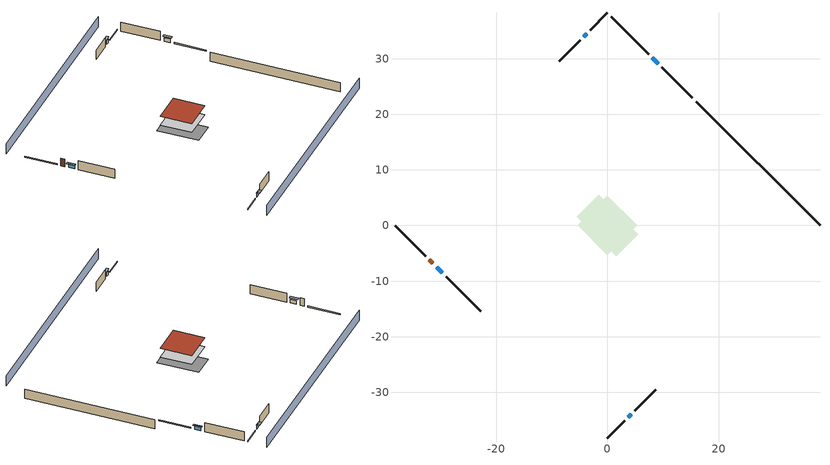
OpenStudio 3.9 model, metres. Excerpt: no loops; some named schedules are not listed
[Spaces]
conditioned space 1
 floor foundation (Slab1 construction): -5.57,1.59 -1.59,5.57 5.57,-1.59 1.59,-5.57 z-2.13
 floor adiabatic (AdiabaticFloorConstruction): -5.34,0 0,5.34 5.34,0 0,-5.34 z0.3
 wall outside (Wall1 construction): 7.39,30.82 0.66,37.55 z0.3:2.74
 wall outside (Wall2 construction): 4.94,-33.27 8.68,-29.53 z0.3:2.74
 wall outside (Wall3 construction): -29.03,-9.18 -22.83,-15.38 z0.3:2.74
 wall outside (Wall4 construction): -4.94,33.27 -8.68,29.53 z0.3:2.74
 wall outside (RimJoist1 construction): 15.27,22.94 9.75,28.46 z0.3:0.61
 wall outside (RimJoist2 construction): 0,-38.21 3.06,-35.15 z0.3:0.61
 wall outside (RimJoist3 construction): -38.21,0 -32.69,-5.52 z0.3:0.61
 wall outside (RimJoist4 construction): 0,38.21 -3.06,35.15 z0.3:0.61
 wall outside (AdiabaticWallConstruction): 9.09,29.12 8.05,30.16 / -30.73,-7.48 -29.69,-8.52 z0.3:1.31; 3.72,-34.49 4.28,-33.93 / -3.72,34.49 -4.28,33.93 z0.3:1.34
 wall outside (AdiabaticWallConstruction 1): -32.04,-6.17 -31.39,-6.82 z0.3:2.34
 wall foundation (FoundationWall1 construction): 38.21,0 15.93,22.29 z-2.13:0.3
 window (WindowConstruction): 9.09,29.12 8.05,30.16 z0.3:1.31
 window (WindowConstruction 1): 3.72,-34.49 4.28,-33.93 z0.3:1.34
 window (WindowConstruction 2): -30.73,-7.48 -29.69,-8.52 z0.3:1.31
 window (WindowConstruction 3): -3.72,34.49 -4.28,33.93 z0.3:1.34
 door (Door): -32.04,-6.17 -31.39,-6.82 z0.3:2.34
 ceiling adiabatic (AdiabaticFloorConstruction): 0,-5.34 5.34,0 0,5.34 -5.34,0 z0.3
 roof outside (Roof1 construction): 0,5.34 -5.34,0 0,-5.34 5.34,0 z2.74
shading: -3.23,41.44 -41.44,3.23 / 3.23,-41.44 41.44,-3.23 z0:2.74; 7.83,30.38 9.31,28.9 9.74,29.33 8.26,30.81 z1.62; 4.5,-33.71 3.5,-34.71 3.93,-35.14 4.93,-34.14 z1.65; -29.47,-8.74 -30.95,-7.26 -31.38,-7.69 -29.9,-9.17 z1.62; -4.5,33.71 -3.5,34.71 -3.93,35.14 -4.93,34.14 z1.65
[Site]
Portland Intl Arpt_OR: Latitude {deg}=45.59; Longitude {deg}=-122.6; Time Zone {hr}=-8; Elevation {m}=33; Terrain=Suburbs; Keep Site Location Information=Yes
[Site:GroundTemperature:Shallow]
10.2558, 8.96328, 8.85977, 9.47314, 11.9355, 14.3863, 16.5111, 17.8571, 17.9714, 16.8767, 14.8061, 12.4304
[Site:WaterMainsTemperature]
Calculation Method=Schedule; Temperature Schedule=mains temperature schedule
[Building]
Building 1
[Material] Roughness=Rough
Name | Thickness {m} | Conductivity {W/m-K} | Density {kg/m3} | Specific Heat {J/kg-K} | Thermal Absorptance | Solar Absorptance | Visible Absorptance
metal surfacing | 0.000508 | 50.0403 | 7801.74 | 460.57 | 0.9 | 0.9 | 0.9
roof rigid ins | 0.103632 | 0.029427 | 32.04 | 1214.23 | 0.9 | 0.7 | 0.7
osb sheathing 0.75 in. | 0.01905 | 0.115458 | 512.64 | 1214.23 | 0.9 | 0.7 | 0.7
roof stud and cavity | 0.2032 | 0.0815493 | 78.34581 | 1123.46 | 0.9 | 0.7 | 0.7
gypsum board | 0.0127 | 0.160291 | 801 | 837.4 | 0.9 | 0.6 | 0.6
wood siding | 0.0254 | 0.102417 | 544.68 | 1172.36 | 0.9 | 0.85 | 0.85
osb sheathing 0.5 in. | 0.0127 | 0.115458 | 512.64 | 1214.23 | 0.9 | 0.7 | 0.7
wall stud and cavity | 0.1397 | 0.550994 | 139.0536 | 1170.24 | 0.9 | 0.7 | 0.7
rim joist stud and cavity | 0.0508 | 0.178688 | 50.32683 | 1063.81 | 0.9 | 0.6 | 0.6
concrete 8.0 in. | 0.2032 | 1.803125 | 2242.8 | 837.4 | 0.9 | 0.7 | 0.7
gypsum board 1 | 0.0127 | 0.160291 | 801 | 837.4 | 0.9 | 0.7 | 0.7
concrete 4.0 in. | 0.1016 | 1.803125 | 2242.8 | 837.4 | 0.9 | 0.7 | 0.7
floor covering | 0.0127 | 0.0450781 | 54.468 | 1339.84 | 0.9 | 0.9 | 0.9
wood siding 1; wood siding 2 | 0.0254 | 0.102417 | 544.68 | 1172.36
wall rigid ins; floor rigid ins | 0.512978 | 0.029427 | 32.04 | 1214.23 | 0.9 | 0.7 | 0.7
wall stud and cavity 1 | 0.0889 | 0.380278 | 52.3479 | 1209.89 | 0.9 | 0.7 | 0.7
door material | 0.04445 | 0.0612267 | 512.64 | 1214.23 | 0.9 | 0.7 | 0.7
floor stud and cavity | 0.1397 | 1.75129 | 37.0049 | 1207.88 | 0.9 | 0.7 | 0.7
floor covering 1 | 0.0127 | 0.0433444 | 54.468 | 1339.84 | 0.9 | 0.6 | 0.6
wall stud and cavity 2 | 0.0889 | 0.391764 | 83.0341 | 1211.67 | 0.9 | 0.7 | 0.7
furniture material conditioned space 1 | 0.1524 | 0.115458 | 640.8 | 1214.23 | 0.9 | 0.6 | 0.6
[Construction]
Roof1 construction: metal surfacing, roof rigid ins, osb sheathing 0.75 in., roof stud and cavity, gypsum board
Wall1 construction; Wall2 construction; Wall3 construction; Wall4 construction: wood siding, osb sheathing 0.5 in., wall stud and cavity, gypsum board
RimJoist1 construction; RimJoist2 construction; RimJoist3 construction; RimJoist4 construction: wood siding, rim joist stud and cavity
FoundationWall1 construction: concrete 8.0 in., gypsum board 1
Slab1 construction: concrete 4.0 in., floor covering
WindowConstruction; WindowConstruction 1; WindowConstruction 2; WindowConstruction 3: WindowMaterial
AdiabaticWallConstruction: wood siding 1, wall rigid ins, wall stud and cavity 1, gypsum board
Door: door material
AdiabaticWallConstruction 1: wood siding 2, wall rigid ins, wall stud and cavity 1, gypsum board
AdiabaticFloorConstruction: floor stud and cavity, floor rigid ins, osb sheathing 0.75 in., floor covering 1
PartitionWallConstruction: gypsum board, wall stud and cavity 2, gypsum board
furniture construction conditioned space 1: furniture material conditioned space 1
[WindowMaterial:SimpleGlazingSystem]
WindowMaterial: U-Factor {W/m2-K}=2.15764; Solar Heat Gain Coefficient=0.44
[ThermalZone]
conditioned space: Multiplier=1; Volume {m3}=278.185; Thermostat=conditioned space temperature setpoint; Use Ideal Air Loads=No
[Space]
conditioned space 1: Thermal Zone=conditioned space; Volume {m3}=278.185
[ThermostatSetpoint:DualSetpoint]
conditioned space temperature setpoint: Heating Setpoint Temperature Schedule=heating setpoint; Cooling Setpoint Temperature Schedule=cooling setpoint; Temperature Difference Between Cutout And Setpoint {deltaC}=0
[Foundation:Kiva]
Foundation Kiva 1: Initial Indoor Air Temperature {C}=20; Wall Height Above Grade {m}=0.3048; Wall Depth Below Slab {m}=0.2032
[Foundation:Kiva:Settings]
Soil Conductivity {W/m-K}=1.3848; Soil Density {kg/m3}=1842.3; Soil Specific Heat {J/kg-K}=418.7; Ground Solar Absorptivity=0.9; Ground Thermal Absorptivity=0.9; Ground Surface Roughness {m}=0.03; Far-Field Width {m}=40; Deep-Ground Boundary Condition=ZeroFlux; Deep-Ground Depth {m}=40; Minimum Cell Dimension {m}=0.2; Maximum Cell Growth Coefficient=3; Simulation Timestep=Timestep
[SurfaceProperty:ExposedFoundationPerimeter]
Slab1: Exposed Perimeter Calculation Method=TotalExposedPerimeter; Total Exposed Perimeter {m}=31.51632
[SurfaceProperty:IncidentSolarMultiplier] Incident Solar Multiplier=1; Incident Solar Multiplier Schedule=trans schedule winter=0.85 summer=0.7
Window1; Window2; Window3; Window4
[InternalMass:Definition] Design Level Calculation Method=SurfaceArea
Name | Construction | Surface Area {m2}
partition wall mass | PartitionWallConstruction | 114.085
furniture mass conditioned space 1 | furniture construction conditioned space 1 | 45.63397
[InternalMass] Space or SpaceType=conditioned space 1; Multiplier=1
Name | Internal Mass Definition
partition wall mass | partition wall mass
furniture mass conditioned space 1 | furniture mass conditioned space 1
[EnergyManagementSystem:Sensor]
Name | Output Variable or Output Meter Index Key | Output Variable or Output Meter
water_heater_T_set | water heater setpoint | Schedule Value
out_pb_s |  | Site Outdoor Air Barometric Pressure
out_wt_s |  | Site Outdoor Air Humidity Ratio
site_vw_s |  | Site Wind Speed
cool_season | cooling season schedule | Schedule Value
natural_vent_s | natural vent schedule | Schedule Value
htg_sp_s; htg_sp_s_1 | heating setpoint | Schedule Value
clg_sp_s; clg_sp_s_1 | cooling setpoint | Schedule Value
mech_vent_range_fan_0_sch_s | mech vent range fan 0 schedule | Schedule Value
mech_vent_bath_fan_0_sch_s | mech vent bath fan 0 schedule | Schedule Value
clothes_dryer_exhaust_0_sch_s | clothes_dryer | Schedule Value
htg_load_cond |  | Heating:EnergyTransfer:Zone:CONDITIONED SPACE
clg_load_cond |  | Cooling:EnergyTransfer:Zone:CONDITIONED SPACE
s_conv | FoundationWall1 | Surface Inside Face Convection Heat Gain Energy
s_ig | FoundationWall1 | Surface Inside Face Internal Gains Radiation Heat Gain Energy
s_sol | FoundationWall1 | Surface Inside Face Solar Radiation Heat Gain Energy
s_lgt | FoundationWall1 | Surface Inside Face Lights Radiation Heat Gain Energy
s_surf | FoundationWall1 | Surface Inside Face Net Surface Thermal Radiation Heat Gain Energy
s_conv_1 | inferred conditioned ceiling | Surface Inside Face Convection Heat Gain Energy
s_ig_1 | inferred conditioned ceiling | Surface Inside Face Internal Gains Radiation Heat Gain Energy
s_sol_1 | inferred conditioned ceiling | Surface Inside Face Solar Radiation Heat Gain Energy
s_lgt_1 | inferred conditioned ceiling | Surface Inside Face Lights Radiation Heat Gain Energy
s_surf_1 | inferred conditioned ceiling | Surface Inside Face Net Surface Thermal Radiation Heat Gain Energy
s_conv_2 | inferred conditioned floor | Surface Inside Face Convection Heat Gain Energy
s_ig_2 | inferred conditioned floor | Surface Inside Face Internal Gains Radiation Heat Gain Energy
s_sol_2 | inferred conditioned floor | Surface Inside Face Solar Radiation Heat Gain Energy
s_lgt_2 | inferred conditioned floor | Surface Inside Face Lights Radiation Heat Gain Energy
s_surf_2 | inferred conditioned floor | Surface Inside Face Net Surface Thermal Radiation Heat Gain Energy
s_conv_3 | RimJoist1 | Surface Inside Face Convection Heat Gain Energy
s_ig_3 | RimJoist1 | Surface Inside Face Internal Gains Radiation Heat Gain Energy
s_sol_3 | RimJoist1 | Surface Inside Face Solar Radiation Heat Gain Energy
s_lgt_3 | RimJoist1 | Surface Inside Face Lights Radiation Heat Gain Energy
s_surf_3 | RimJoist1 | Surface Inside Face Net Surface Thermal Radiation Heat Gain Energy
s_conv_4 | RimJoist2 | Surface Inside Face Convection Heat Gain Energy
s_ig_4 | RimJoist2 | Surface Inside Face Internal Gains Radiation Heat Gain Energy
s_sol_4 | RimJoist2 | Surface Inside Face Solar Radiation Heat Gain Energy
s_lgt_4 | RimJoist2 | Surface Inside Face Lights Radiation Heat Gain Energy
s_surf_4 | RimJoist2 | Surface Inside Face Net Surface Thermal Radiation Heat Gain Energy
s_conv_5 | RimJoist3 | Surface Inside Face Convection Heat Gain Energy
s_ig_5 | RimJoist3 | Surface Inside Face Internal Gains Radiation Heat Gain Energy
s_sol_5 | RimJoist3 | Surface Inside Face Solar Radiation Heat Gain Energy
s_lgt_5 | RimJoist3 | Surface Inside Face Lights Radiation Heat Gain Energy
s_surf_5 | RimJoist3 | Surface Inside Face Net Surface Thermal Radiation Heat Gain Energy
s_conv_6 | RimJoist4 | Surface Inside Face Convection Heat Gain Energy
s_ig_6 | RimJoist4 | Surface Inside Face Internal Gains Radiation Heat Gain Energy
s_sol_6 | RimJoist4 | Surface Inside Face Solar Radiation Heat Gain Energy
s_lgt_6 | RimJoist4 | Surface Inside Face Lights Radiation Heat Gain Energy
s_surf_6 | RimJoist4 | Surface Inside Face Net Surface Thermal Radiation Heat Gain Energy
s_conv_7 | Roof1 | Surface Inside Face Convection Heat Gain Energy
s_ig_7 | Roof1 | Surface Inside Face Internal Gains Radiation Heat Gain Energy
s_sol_7 | Roof1 | Surface Inside Face Solar Radiation Heat Gain Energy
s_lgt_7 | Roof1 | Surface Inside Face Lights Radiation Heat Gain Energy
s_surf_7 | Roof1 | Surface Inside Face Net Surface Thermal Radiation Heat Gain Energy
s_conv_8 | Slab1 | Surface Inside Face Convection Heat Gain Energy
s_ig_8 | Slab1 | Surface Inside Face Internal Gains Radiation Heat Gain Energy
s_sol_8 | Slab1 | Surface Inside Face Solar Radiation Heat Gain Energy
s_lgt_8 | Slab1 | Surface Inside Face Lights Radiation Heat Gain Energy
s_surf_8 | Slab1 | Surface Inside Face Net Surface Thermal Radiation Heat Gain Energy
ss_sol | Door1 | Surface Inside Face Solar Radiation Heat Gain Energy
ss_lgt | Door1 | Surface Inside Face Lights Radiation Heat Gain Energy
ss_conv | Door1 | Surface Inside Face Convection Heat Gain Energy
ss_ig | Door1 | Surface Inside Face Internal Gains Radiation Heat Gain Energy
ss_surf | Door1 | Surface Inside Face Net Surface Thermal Radiation Heat Gain Energy
ss_conv_1 | Window1 | Surface Inside Face Convection Heat Gain Energy
ss_ig_1 | Window1 | Surface Inside Face Internal Gains Radiation Heat Gain Energy
ss_surf_1 | Window1 | Surface Inside Face Net Surface Thermal Radiation Heat Gain Energy
ss_trans_in | Window1 | Surface Window Transmitted Solar Radiation Rate
ss_back_out | Window1 | Surface Window Shortwave from Zone Back Out Window Heat Transfer Rate
ss_trans_out | Window1 | Surface Inside Face Initial Transmitted Diffuse Transmitted Out Window Solar Radiation Rate
ss_conv_2 | Window2 | Surface Inside Face Convection Heat Gain Energy
ss_ig_2 | Window2 | Surface Inside Face Internal Gains Radiation Heat Gain Energy
ss_surf_2 | Window2 | Surface Inside Face Net Surface Thermal Radiation Heat Gain Energy
ss_trans_in_1 | Window2 | Surface Window Transmitted Solar Radiation Rate
ss_back_out_1 | Window2 | Surface Window Shortwave from Zone Back Out Window Heat Transfer Rate
ss_trans_out_1 | Window2 | Surface Inside Face Initial Transmitted Diffuse Transmitted Out Window Solar Radiation Rate
ss_conv_3 | Window3 | Surface Inside Face Convection Heat Gain Energy
ss_ig_3 | Window3 | Surface Inside Face Internal Gains Radiation Heat Gain Energy
ss_surf_3 | Window3 | Surface Inside Face Net Surface Thermal Radiation Heat Gain Energy
ss_trans_in_2 | Window3 | Surface Window Transmitted Solar Radiation Rate
ss_back_out_2 | Window3 | Surface Window Shortwave from Zone Back Out Window Heat Transfer Rate
ss_trans_out_2 | Window3 | Surface Inside Face Initial Transmitted Diffuse Transmitted Out Window Solar Radiation Rate
ss_conv_4 | Window4 | Surface Inside Face Convection Heat Gain Energy
ss_ig_4 | Window4 | Surface Inside Face Internal Gains Radiation Heat Gain Energy
ss_surf_4 | Window4 | Surface Inside Face Net Surface Thermal Radiation Heat Gain Energy
ss_trans_in_3 | Window4 | Surface Window Transmitted Solar Radiation Rate
ss_back_out_3 | Window4 | Surface Window Shortwave from Zone Back Out Window Heat Transfer Rate
ss_trans_out_3 | Window4 | Surface Inside Face Initial Transmitted Diffuse Transmitted Out Window Solar Radiation Rate
s_conv_9 | Wall1 | Surface Inside Face Convection Heat Gain Energy
s_ig_9 | Wall1 | Surface Inside Face Internal Gains Radiation Heat Gain Energy
s_sol_9 | Wall1 | Surface Inside Face Solar Radiation Heat Gain Energy
s_lgt_9 | Wall1 | Surface Inside Face Lights Radiation Heat Gain Energy
s_surf_9 | Wall1 | Surface Inside Face Net Surface Thermal Radiation Heat Gain Energy
s_conv_10 | Wall2 | Surface Inside Face Convection Heat Gain Energy
s_ig_10 | Wall2 | Surface Inside Face Internal Gains Radiation Heat Gain Energy
s_sol_10 | Wall2 | Surface Inside Face Solar Radiation Heat Gain Energy
s_lgt_10 | Wall2 | Surface Inside Face Lights Radiation Heat Gain Energy
s_surf_10 | Wall2 | Surface Inside Face Net Surface Thermal Radiation Heat Gain Energy
s_conv_11 | Wall3 | Surface Inside Face Convection Heat Gain Energy
s_ig_11 | Wall3 | Surface Inside Face Internal Gains Radiation Heat Gain Energy
s_sol_11 | Wall3 | Surface Inside Face Solar Radiation Heat Gain Energy
s_lgt_11 | Wall3 | Surface Inside Face Lights Radiation Heat Gain Energy
s_surf_11 | Wall3 | Surface Inside Face Net Surface Thermal Radiation Heat Gain Energy
s_conv_12 | Wall4 | Surface Inside Face Convection Heat Gain Energy
s_ig_12 | Wall4 | Surface Inside Face Internal Gains Radiation Heat Gain Energy
s_sol_12 | Wall4 | Surface Inside Face Solar Radiation Heat Gain Energy
s_lgt_12 | Wall4 | Surface Inside Face Lights Radiation Heat Gain Energy
s_surf_12 | Wall4 | Surface Inside Face Net Surface Thermal Radiation Heat Gain Energy
im_conv | furniture mass conditioned space 1 | Surface Inside Face Convection Heat Gain Energy
im_ig | furniture mass conditioned space 1 | Surface Inside Face Internal Gains Radiation Heat Gain Energy
im_sol | furniture mass conditioned space 1 | Surface Inside Face Solar Radiation Heat Gain Energy
im_lgt | furniture mass conditioned space 1 | Surface Inside Face Lights Radiation Heat Gain Energy
im_surf | furniture mass conditioned space 1 | Surface Inside Face Net Surface Thermal Radiation Heat Gain Energy
im_conv_1 | partition wall mass | Surface Inside Face Convection Heat Gain Energy
im_ig_1 | partition wall mass | Surface Inside Face Internal Gains Radiation Heat Gain Energy
im_sol_1 | partition wall mass | Surface Inside Face Solar Radiation Heat Gain Energy
im_lgt_1 | partition wall mass | Surface Inside Face Lights Radiation Heat Gain Energy
im_surf_1 | partition wall mass | Surface Inside Face Net Surface Thermal Radiation Heat Gain Energy
airflow_gain | infil flow | Infiltration Sensible Heat Gain Energy
airflow_loss | infil flow | Infiltration Sensible Heat Loss Energy
airflow_gain_1 | natural vent flow | Infiltration Sensible Heat Gain Energy
airflow_loss_1 | natural vent flow | Infiltration Sensible Heat Loss Energy
airflow_gain_2 | whole house fan flow | Infiltration Sensible Heat Gain Energy
airflow_loss_2 | whole house fan flow | Infiltration Sensible Heat Loss Energy
mv_conv | mech vent bath fan 0 | Electric Equipment Convective Heating Energy
mv_rad | mech vent bath fan 0 | Electric Equipment Radiant Heating Energy
mv_conv_1 | mech vent house fan | Electric Equipment Convective Heating Energy
mv_rad_1 | mech vent house fan | Electric Equipment Radiant Heating Energy
mv_conv_2 | mech vent house fan cfis | Electric Equipment Convective Heating Energy
mv_rad_2 | mech vent house fan cfis | Electric Equipment Radiant Heating Energy
mv_conv_3 | mech vent range fan 0 | Electric Equipment Convective Heating Energy
mv_rad_3 | mech vent range fan 0 | Electric Equipment Radiant Heating Energy
mv_conv_4 | mech vent house fan latent load | Other Equipment Convective Heating Energy
mv_rad_4 | mech vent house fan latent load | Other Equipment Radiant Heating Energy
mv_conv_5 | mech vent house fan sensible load | Other Equipment Convective Heating Energy
mv_rad_5 | mech vent house fan sensible load | Other Equipment Radiant Heating Energy
ig_lgt_conv | interior lighting | Lights Convective Heating Energy
ig_lgt_rad | interior lighting | Lights Radiant Heating Energy
ig_lgt_vis | interior lighting | Lights Visible Radiation Heating Energy
ig_ee_conv | ceiling fan | Electric Equipment Convective Heating Energy
ig_ee_rad | ceiling fan | Electric Equipment Radiant Heating Energy
ig_ee_conv_1 | clothes dryer | Electric Equipment Convective Heating Energy
ig_ee_rad_1 | clothes dryer | Electric Equipment Radiant Heating Energy
ig_ee_conv_2 | clothes washer | Electric Equipment Convective Heating Energy
ig_ee_rad_2 | clothes washer | Electric Equipment Radiant Heating Energy
ig_ee_conv_3 | cooking range | Electric Equipment Convective Heating Energy
ig_ee_rad_3 | cooking range | Electric Equipment Radiant Heating Energy
ig_ee_conv_4 | freezer | Electric Equipment Convective Heating Energy
ig_ee_rad_4 | freezer | Electric Equipment Radiant Heating Energy
ig_ee_conv_5 | fridge | Electric Equipment Convective Heating Energy
ig_ee_rad_5 | fridge | Electric Equipment Radiant Heating Energy
ig_ee_conv_6 | misc plug loads | Electric Equipment Convective Heating Energy
ig_ee_rad_6 | misc plug loads | Electric Equipment Radiant Heating Energy
ig_ee_conv_7 | misc tv | Electric Equipment Convective Heating Energy
ig_ee_rad_7 | misc tv | Electric Equipment Radiant Heating Energy
ig_ee_conv_8 | whole house fan | Electric Equipment Convective Heating Energy
ig_ee_rad_8 | whole house fan | Electric Equipment Radiant Heating Energy
ig_oe_conv | clothes dryer 1 | Other Equipment Convective Heating Energy
ig_oe_rad | clothes dryer 1 | Other Equipment Radiant Heating Energy
ig_oe_conv_1 | cooking range 1 | Other Equipment Convective Heating Energy
ig_oe_rad_1 | cooking range 1 | Other Equipment Radiant Heating Energy
ig_oe_conv_2 | general water use latent | Other Equipment Convective Heating Energy
ig_oe_rad_2 | general water use latent | Other Equipment Radiant Heating Energy
ig_oe_conv_3 | general water use sensible | Other Equipment Convective Heating Energy
ig_oe_rad_3 | general water use sensible | Other Equipment Radiant Heating Energy
ig_oe_conv_4 | water heater energy adjustment1 | Other Equipment Convective Heating Energy
ig_oe_rad_4 | water heater energy adjustment1 | Other Equipment Radiant Heating Energy
ig_oe_conv_5 | water heater lat | Other Equipment Convective Heating Energy
ig_oe_rad_5 | water heater lat | Other Equipment Radiant Heating Energy
ig_oe_conv_6 | water heater sens | Other Equipment Convective Heating Energy
ig_oe_rad_6 | water heater sens | Other Equipment Radiant Heating Energy
ig_ppl_conv | occupants | People Convective Heating Energy
ig_ppl_rad | occupants | People Radiant Heating Energy
[EnergyManagementSystem:Program]
room_ac_supply_fan_disaggregate_program: Set room_ac_supply_fan_clg = 0; If room_ac_clg_coil_s > 0; Set room_ac_supply_fan_clg = room_ac_supply_fan_s; EndIf
furnace_supply_fan_disaggregate_program: Set furnace_supply_fan_primary_htg = 0; If furnace_htg_coil_s > 0; Set furnace_supply_fan_primary_htg = furnace_supply_fan_s; EndIf
water_heater_InletAir: Set water_heater_Tamb_act = water_heater_amb_temp; Set water_heater_RHamb_act = 0; Set water_heater_RHamb_act = water_heater_RHamb_act + (water_heater_amb_rh / 100) / 1; Set water_heater_sens_act = (0 - water_heater_sens_cool - (water_heater_tl + water_heater_fan_pwr)) / 1; Set water_heater_lat_act = (0 - water_heater_lat_cool) / 1
water_heater_Control: Set water_heater_HPWHSchedOverride = water_heater_T_set; If (water_heater_amb_temp<5.56) || (water_heater_amb_temp>48.89); Set water_heater_UESchedOverride = water_heater_T_set; Set water_heater_LESchedOverride = water_heater_T_set; Else; Set water_heater_UESchedOverride = water_heater_T_set - 9.0; Set water_heater_LESchedOverride = 0; EndIf
water_heater_hpwh_EC_adj: If WarmupFlag == 0; Set dhw_e_cons = water_heater_tank_energy + water_heater_tank_on_cycle_parasitic + water_heater_tank_off_cycle_parasitic + water_heater_coil_energy + water_heater_fan_energy; Set water_heater_hpwh_ec_adj_act = 0.0 * dhw_e_cons / 1; EndIf
[ElectricEquipment:Definition] Design Level Calculation Method=EquipmentLevel
Name | Design Level {W} | Fraction Latent | Fraction Radiant | Fraction Lost
ceiling fan | 18.3966 | 0 | 0.558 | 0
clothes washer | 319.633 | 0.03 | 0.162 | 0.7
clothes dryer | 6750.59 | 0.015 | 0.081 | 0.85
fridge | 43.7215 | 0 | 0.6 | 0
freezer | 194.914 | 0 | 0.6 | 0
cooking range | 2815.65 | 0.08 | 0.432 | 0.2
misc tv | 373.582 | 0 | 0.6 | 0
misc plug loads | 292.468 | 0.021 | 0.558 | 0.049
whole house fan; mech vent house fan | 0 | 0 | 0 | 1
mech vent house fan cfis | 0 | 0 | 0 | 0
mech vent range fan 0; mech vent bath fan 0 | 30 | 0 | 0 | 1
[ElectricEquipment] Space or SpaceType=conditioned space 1
Name | Electric Equipment Definition | Schedule
ceiling fan | ceiling fan | ceiling_fan
clothes washer | clothes washer | clothes_washer
clothes dryer | clothes dryer | clothes_dryer
fridge | fridge | fridge schedule
freezer | freezer | freezer schedule
cooking range | cooking range | cooking_range
misc tv | misc tv | plug_loads_tv
misc plug loads | misc plug loads | plug_loads_other
whole house fan | whole house fan | Always On Discrete
mech vent house fan | mech vent house fan | mech vent house fan schedule
mech vent house fan cfis | mech vent house fan cfis | mech vent house fan cfis schedule
mech vent range fan 0 | mech vent range fan 0 | mech vent range fan 0 schedule
mech vent bath fan 0 | mech vent bath fan 0 | mech vent bath fan 0 schedule
[OtherEquipment:Definition] Design Level Calculation Method=EquipmentLevel
Name | Design Level {W} | Fraction Latent | Fraction Radiant | Fraction Lost
water heater sens; mech vent house fan sensible load | 0 | 0 | 0 | 0
water heater lat; mech vent house fan latent load | 0 | 1 | 0 | 0
water heater energy adjustment1 | 0.01 | 0 | 0 | 1
clothes dryer 2 | 0 | 0.015 | 0.081 | 0.85
cooking range 2 | 0 | 0.08 | 0.432 | 0.2
general water use sensible | -43.4886 | 0 | 0.6 | 0
general water use latent | 44.1266 | 1 | 0 | 0
[OtherEquipment] Space or SpaceType=conditioned space 1
Name | Other Equipment Definition | Schedule | Fuel Type
water heater sens | water heater sens | Always On Discrete
water heater lat | water heater lat | Always On Discrete
water heater energy adjustment1 | water heater energy adjustment1 | Always On Discrete | Electricity
clothes dryer 1 | clothes dryer 2 | clothes_dryer | Electricity
cooking range 1 | cooking range 2 | cooking_range | Electricity
general water use sensible | general water use sensible | general water use schedule
general water use latent | general water use latent | general water use schedule
mech vent house fan sensible load | mech vent house fan sensible load | Always On Discrete
mech vent house fan latent load | mech vent house fan latent load | Always On Discrete
[WaterUse:Equipment:Definition]
clothes washer: Peak Flow Rate {m3/s}=1.07113e-05
[Lights:Definition]
interior lighting: Design Level Calculation Method=LightingLevel; Lighting Level {W}=748.157; Fraction Radiant=0.6; Fraction Visible=0.2; Return Air Fraction=0
[Lights]
interior lighting: Lights Definition=interior lighting; Space or SpaceType=conditioned space 1; Schedule=lighting_interior; Fraction Replaceable=1
[Exterior:Lights:Definition]
exterior lighting: Design Level {W}=37.1441
[Exterior:Lights]
exterior lighting: Exterior Lights Definition=exterior lighting; Schedule=exterior lighting schedule
[People:Definition]
occupants: Number of People Calculation Method=People; Number of People {people}=2; Fraction Radiant=0.314171; Sensible Heat Fraction=0.56303; Carbon Dioxide Generation Rate {m3/s-W}=0; Enable ASHRAE 55 Comfort Warnings=No; Mean Radiant Temperature Calculation Type=EnclosureAveraged
[People]
occupants: People Definition=occupants; Space or SpaceType=conditioned space 1; Number of People Schedule=occupants; Activity Level Schedule=occupants activity schedule; Multiplier=1
[SpaceInfiltration:DesignFlowRate] Space or SpaceType=conditioned space 1; Schedule=Always On Discrete; Design Flow Rate Calculation Method=Flow/Space; Design Flow Rate {m3/s}=0
natural vent flow; whole house fan flow; infil flow
